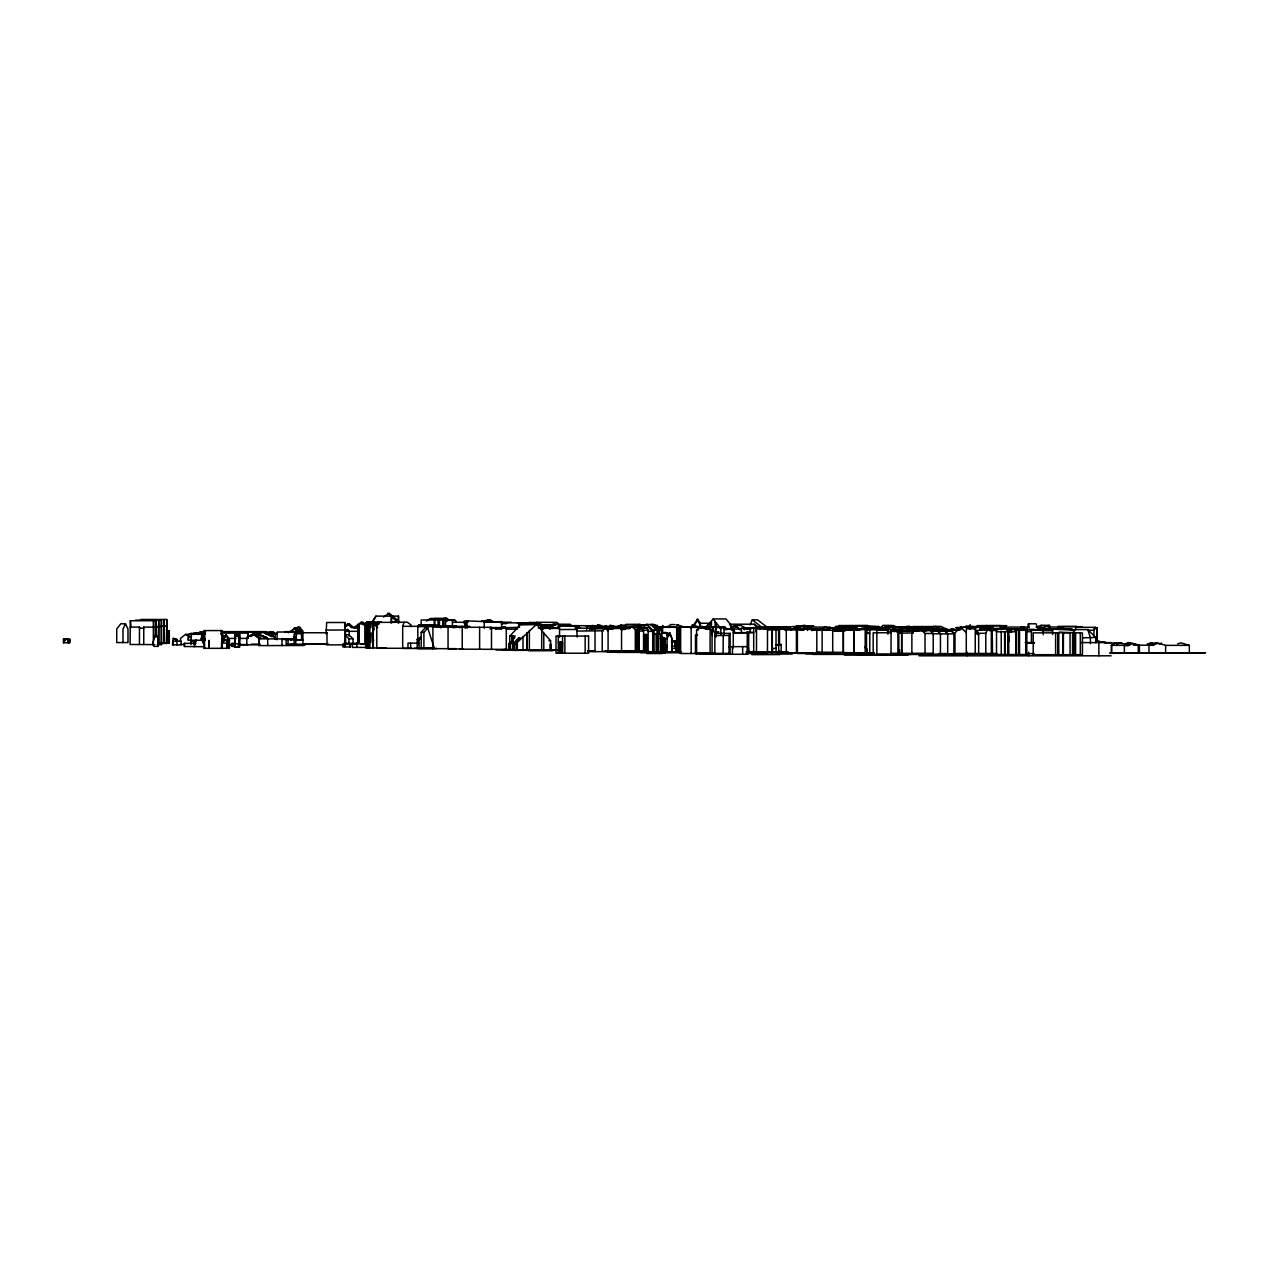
<?xml version="1.0" encoding="UTF-8"?>
<svg xmlns="http://www.w3.org/2000/svg" width="1269" height="1269" viewBox="0 0 1269 1269"><rect width="100%" height="100%" fill="white"/><g stroke="black" fill="none" stroke-linecap="round" stroke-linejoin="round"><path stroke-width="1.5" d="M654.058 652.123L654.058 630.201L657.025 630.185L657.025 652.123M658.294 652.123L658.294 630.296L659.166 630.296L659.166 633.469L655.803 625.189L651.949 625.189M1007.729 654.518L1007.903 631.803L1011.441 631.803L1007.903 630.534M367.375 638.608L367.28 647.983L367.28 621.905L368.676 622.508L368.184 638.608M370.58 622.222L367.185 622.365L367.185 647.983L367.296 622.111L378.495 622.397M367.375 626.061C367.233 636.626 367.122 614.212 367.391 625.665M369.358 644.224L369.231 629.234M222.361 643.05L221.932 630.55L204.23 630.598L203.77 648.316L229.419 648.316L229.419 639.56L226.199 634.738L222.043 640.448L222.361 643.05L224.312 640.385L227.056 640.401L227.214 648.316M370.818 642.352L371.214 632.977M898.975 649.68L898.817 653.313L898.817 633.072L900.403 631.629L901.656 633.072L901.656 653.313L901.291 649.68M154.739 644.604L130.057 644.493L130.342 620.747L156.214 620.731L156.484 636.689M130.057 627.092L139.479 627.092L139.431 628.187L143.73 628.187L143.778 627.092L155.928 627.172L156.214 620.731M158.419 644.604L158.704 620.16L158.974 644.604M161.131 644.604L161.417 620.16L135.482 620.16M166.429 643.399L166.731 619.478L140.875 619.462M221.932 630.55L221.488 648.316M368.184 625.823L368.343 622.429L368.343 647.983M391.042 623.031L391.423 616.131L391.788 622.762M675.631 651.758L675.774 646.064L671.444 646.064M398.101 622.873L398.482 616.115L375.941 616.131L371.294 623.142M225.089 637.086L220.869 633.12L247.899 633.12L247.566 638.402L239.904 638.402M664.512 652.837L664.559 637.784L661.514 637.784M344.565 646.968L345.152 622.508L326.672 622.508L326.07 633.77M226.802 648.316L227.056 640.401M369.39 627.6L369.231 622.619M447.434 620.858L447.656 618.511L445.118 618.542M706.294 626.759L693.144 626.759L706.452 626.965M745.426 629.297L745.601 627.885M370.786 627.632L371.183 624.427M744.046 629.646L744.253 627.885L744.506 629.646M539.293 625.3L539.642 622.762L501.414 622.889L502.207 623.999M705.025 628.076L705.231 626.569M373.736 640.48C371.246 635.579 375.719 625.522 373.149 622.349M589.577 626.014L593.242 625.506L590.751 625.966M755.832 631.724L756.498 627.949M587.785 625.823L594.78 625.76L596.827 627.663M908.62 630.09L906.589 627.743L908.239 628.314M1027.652 627.695L1028.429 623.793L1035.996 623.793L1037.598 627.695M674.981 647.095L675.267 640.734L671.46 640.734M714.859 653.757L714.859 631.803L716.065 627.172L708.752 627.076L706.484 628.996M624.935 629.567L625.871 626.14L642.32 625.918M764.398 628.092L764.731 626.997L790.206 627.314L791.142 630.201M747.155 651.774L747.33 632.2L748.678 633.294L746.997 633.294M402.685 626.569L404.065 622.27L407.111 622.096L411.14 625.03L411.14 626.632M857.305 627.933L854.576 626.838L846.772 626.838L846.185 628.647L857.432 628.504M668.763 635.864L669.477 632.596L667.097 638.799M238.128 647.19C241.332 631.248 232.433 631.248 235.574 647.19M868.488 628.869L869.281 627.632L866.775 627.695M239.27 647.19L239.682 634.643L235.098 634.643L234.67 635.785L234.67 647.19L239.682 647.19L239.682 634.643M785.701 629.487L786.669 626.997L790.206 627.314M896.802 631.788L897.294 630.503L917.646 631.248M1057.696 627.362L1058.092 626.363L1076.477 626.363L1075.065 630.011L1071.099 629.979M911.872 653.313L911.872 633.025L913.22 633.041L898.817 633.072L901.656 633.072M919.93 628.932L925.355 628.774M1019.975 630.074L1021.244 627.06M1019.975 630.027L1021.228 627.092M872.263 628.472L867.901 626.125L870.296 628.314M982.555 629.963L977.527 630.503L976.4 633.072M750.074 624.824L752.279 619.875L757.609 619.875L768.173 628.044M177.327 641.146L177.327 639.639L173.25 638.339L172.394 644.874L181.181 644.874L181.181 641.146L173.044 641.146L173.044 644.874M194.284 644.16L196.251 639.862L194.252 646.73M985.791 654.09L985.791 633.279L987.425 629.805L991.327 630.994L991.327 654.09M190.969 640.242L191.556 633.453M201.374 640.242L201.866 633.263L202.009 640.242M706.341 627.774L707.642 624.998M923.42 632.025L924.863 629.012L935.269 629.107M125.488 623.84L127.979 628.98L127.979 642.558L116.732 642.558L116.732 628.98L120.793 623.777L125.488 623.84L122.998 628.98L122.998 642.558M826.135 630.407L827.134 628.345L830.64 627.695L847.755 627.695L848.945 630.423M843.425 629.583L843.346 652.758L843.219 630.376L844.234 628.345L847.755 627.695M1093.926 635.928L1093.926 630.233L1095.401 627.314L1076.493 627.314M899.673 633.072L900.403 631.629M730.103 633.374L729.04 635.404L714.859 635.626L716.065 633.374L730.103 633.374L730.103 653.392L714.859 653.392M372.198 622.857L375.941 616.131M694.286 625.316L697.76 619.256L700.615 623.809M67.352 639.211L65.702 639.164L63.64 642.764L63.64 638.894L69.779 639.259L69.779 642.764L63.45 642.764L63.64 639.164L68.383 639.179L68.383 642.764M690.59 627.981L692.493 624.792L694.222 624.792L697.141 627.33M933.143 629.202L934.888 626.331L933.397 626.331L931.732 629.218L933.397 626.537L913.077 626.537M433.935 624.982L418.833 624.982L417.802 626.648L432.919 626.616L433.935 624.982L439.486 625.617L440.993 627.917M692.271 626.854L697.76 619.256M812.001 630.725L810.732 628.012L806.545 628.012L805.625 629.424L803.261 628.393L809.321 628.885L808.083 626.918M222.979 639.56L226.199 634.738M511.121 622.207L484.25 622.207L501.81 621.604L501.414 628.583M154.104 637.641C158.895 629.646 150.123 644.335 154.104 646.365L158.102 646.365L158.102 637.641L156.008 634.833M641.432 625.347L640.433 626.807L640.004 625.538M656.501 626.759L657.453 625.347L658.325 627.568M68.209 642.764L68.383 639.179M809.67 629.551L810.732 628.012M610.738 628.853L613.165 628.853M543.798 649.918L543.798 633.072L536.724 624.221L517.355 642.32L517.355 649.918M1034.219 629.741L1042.88 630.233L1043.372 634.674M709.894 628.314L709.894 622.857L713.178 618.939L725.979 618.939L730.912 624.903L731.943 630.471M610.992 625.157L610.04 626.458L609.263 625.49C612.134 626.759 615.766 625.49 614.339 627.679L614.148 626.458M609.057 626.965L605.154 627.283L602.236 631.264L602.236 651.283L648.142 651.394M463.55 622.762L464.819 621.128L467.024 622.016L463.645 622.492M296.089 629.71L298.231 627.013L299.595 627.013L303.117 631.391M683.832 627.029L684.705 626.712M421.213 632.327L425.02 627.981L427.716 627.981L434.284 648.062L421.213 648.062L421.213 632.327L423.909 632.343L427.716 627.981M835.065 629.329L836.953 627.172L842.886 627.172L849.643 627.774L851.388 629.678L846.502 629.091L855.068 629.345L852.482 629.519M967.47 627.838L970.277 625.268L970.277 628.615L967.866 626.553L978.225 626.553L982.587 630.328L979.018 627.235L981.73 627.06L984.728 629.932M981.857 627.917L992.977 627.251L960.411 627.187L954.986 632.961L954.986 653.408L997.18 653.503M868.995 630.058L870.074 628.916L864.062 628.789L871.264 629.376M968.533 627.124L970.277 625.268M224.312 640.385L221.774 643.05L221.774 648.316M896.739 630.994L899.451 628.155L906.589 627.743M509.71 644.065L509.71 636.245L520.861 624.221L536.724 624.221M512.597 642.336L512.613 636.419L515.135 635.928L512.597 638.561L514.817 637.815L509.012 643.732L509.012 649.918M512.248 649.918C515.04 640.924 507.521 641.051 509.948 649.918M513.199 649.918L513.199 643.684L518.847 637.736L520.147 637.736L513.453 644.7L513.453 649.918M514.849 649.918L514.849 644.684L517.355 642.32M512.613 636.419L509.71 636.245M657.025 630.185L650.743 624.634L653.44 624.221L659.166 630.296M421.482 636.864L419.056 639.338L419.056 648.11M911.872 633.025L914.14 630.741L937.188 630.106L940.44 633.707L940.44 654.455L857.416 654.503M1072.971 632.343L1075.763 629.598L1087.787 629.598L1095.797 637.498L1095.797 642.78M346.358 626.378L349.07 623.713L353.765 627.663L357.112 627.695M878.735 627.743L871.2 627.743L871.2 628.853L872.533 627.584L883.462 627.711L884.921 629.408M357.699 642.368L357.699 625.189L358.968 623.967L359.032 627.679M357.699 625.189L359.286 623.967M301.943 632.771L295.82 627.838L288.126 632.771M629.408 627.838L623.317 628.314L624.792 628.536M291.045 631.629L294.868 628.203L299.103 631.629M620.827 628.996L624.364 625.823L625.871 627.473L625.871 624.332L639.909 624.332L640.782 628.107M383.508 617.035L389.202 613.197L399.529 621.953L391.502 622.016M898.912 630.915L907.985 631.074M495.893 628.901L497.178 627.774L502.318 627.727M714.685 627.378L725.186 627.33L727.185 629.043M344.47 626.251L349.07 623.713M868.995 628.456L870.074 627.552L870.074 629.408M641.289 628.869L646.809 624.316L650.743 624.634M294.741 627.838L299.341 632.771M188.732 634.373L190.445 634.5L185.591 634.373L180.531 638.37L180.531 641.416M604.774 628.869L606.09 627.838L603.568 627.838L606.63 628.377M731.134 627.568L733.799 625.49L740.985 625.49L747.98 629.202M894.122 631.756L896.612 629.852M187.336 635.674L190.255 633.453L201.977 633.453M417.2 648.11L417.2 639.338L420.673 637.308M741.413 628.805L724.076 629.487L733.926 628.996L734.846 632.739M197.203 634.183L200.185 631.962L205.53 631.93L204.246 631.883M426.606 621.128L430.191 618.479L445.911 618.479L447.085 620.002M353.94 627.568L361.173 622.254L363.077 622.254L365.948 624.935M549.794 628.996L551.301 627.885L552.063 628.599M709.894 622.857L705.754 627.616M696.586 653.757L696.586 629.9L699.663 627.679L713.273 629.836L699.663 627.679M577.268 637.086L576.396 626.204L558.646 626.204L556.679 628.139M888.141 628.345L889.379 628.092M956.398 627.743L957.889 627.743L955.969 627.647M298.199 632.803L300.594 631.121L302.926 632.755L327.005 632.755L327.005 644.224L286.175 644.208L286.175 639.005M886.476 629.821L890.648 626.87L929.622 626.87M873.421 628.298L874.912 627.743M628.885 628.853L630.439 627.79L610.468 627.79L608.898 628.853M881.685 629.25L884.921 627.156L887.888 627.124L889.442 628.456L882.954 628.345M1159.105 644.144L1161.532 643.05M1155.631 643.05C1151.792 645.747 1155.9 641.559 1157.265 643.748L1156.233 643.193M1111.723 652.774L1111.723 645.35L1115.594 642.923L1117.069 643.795L1115.594 642.923L1111.327 645.54M290.918 640.48L292.362 639.576M294.408 639.608L294.456 633.945L301.53 633.469L301.53 639.766L302.926 640.115L294.218 639.766M889.03 628.885L886.761 630.233M767.777 628.885L769.744 627.743L778.88 628.393L768.205 628.329L771.298 628.805M850.785 629.773L849.976 629.789L850.785 628.504L857.876 628.504M1153.775 644.081L1151.824 645.175L1133.312 645.223M695.491 635.325L697.331 634.738L695.491 635.325L695.491 653.757L716.065 653.757M989.63 628.441L986.14 630.36L981.429 627.632L989.868 628.837M552.047 626.077L540.562 626.156M252.832 634.056L258.813 638.37L261.128 638.37L255.148 634.056L252.832 634.056L246.789 637.339L246.789 644.684M250.612 636.515L255.148 634.056M374.323 622.92L374.831 624.348L376.798 623.269L379.225 623.745M996.514 630.439L992.199 630.519L992.199 654.09M1035.79 630.154L1038.93 628.456L1048.115 628.456L1052.62 630.756L1043.372 630.709L1038.93 628.456M1058.758 654.693L1058.758 632.581L1068.736 632.93M997.751 629.773L1000.226 628.441L1001.463 629.773M931.732 628.552L935.713 626.41L940.964 626.41L947.737 629.662M914.362 630.566L922.087 629.932L917.646 630.566M949.609 630.185L951.909 628.98L954.272 630.201M625.569 625.078L620.7 625.268L624.538 626.426M898.151 627.489L893.122 625.458L887.983 625.458L881.955 628.441L884.319 628.441M256.592 634.088L261.573 631.724L268.013 631.946L274.31 637.054M259.447 633.834L263.889 631.724L273.692 636.546L271.376 636.546L261.573 631.724M1038.296 626.489C1043.245 630.439 1051.129 620.874 1049.717 629.265M536.724 623.666L536.724 622.286L557.028 622.397L557.9 623.444M928.051 629.741L933.064 627.854L909.825 627.854M963.187 627.6L966.185 626.283L977.431 627.394M969.69 627.616L972.704 626.283M837.159 631.327L840.49 629.884L845.011 630.63M594.225 626.347L599.65 624.935L604.52 627.267M865.632 627.394L870.915 626.727L866.965 627.425M1038.312 626.489L1041.119 625.316L1049.717 625.316M575.539 625.617L573.651 626.394L578.965 625.934L579.885 628.266M249.105 636.007L257.401 633.596L267.188 637.72L255.053 633.596M611.103 627.441L607.883 627.076L612.435 627.441M618.336 626.172L621.08 625.062M1093.704 628.98L1097.273 627.584L1097.273 641.257M787.922 626.997L796.9 626.283L803.674 630.201L799.613 629.884M374.117 622.397L374.831 624.348L377.305 623.428L373.149 622.889M871.486 628.298L874.167 627.774M916.852 629.725L907.319 629.773M992.199 630.519L992.532 654.09M847.121 629.25L851.436 629.329M661.752 652.123L661.879 630.265L658.135 627.949M493.118 628.504L495.433 627.774L489.897 628.853M868.694 625.982L878.307 626.474L881.321 627.806M452.906 627.743L462.408 626.743L459.315 627.711M867.647 626.68L868.773 626.331M750.058 632.422L750.058 628.472L753.707 627.378L753.707 652.218M1116.672 643.986L1120.432 642.86L1123.573 643.795M1124.889 643.843L1128.189 642.86L1131.551 643.875M754.532 627.949L750.058 628.472M1148.968 652.774L1148.968 645.287L1157.249 642.86L1165.624 645.366L1189.323 645.366L1189.323 652.774M1177.632 643.827L1180.931 642.86L1189.323 645.366M971.626 627.298L978.494 626.299M1147.271 644.002L1150.935 642.939L1154.584 643.986M1148.937 643.891L1152.22 642.939L1155.71 643.938M975.972 627.758L977.733 627.251M961.696 627.346L960.205 627.536M609.199 627.314L622.508 626.315L609.199 627.092M858.764 629.741L857.321 630.122L861.762 628.187L877.862 628.076M368.882 622.032L367.185 622.27M367.233 622.73L365.853 622.809L365.853 647.983L386.125 647.983M365.853 622.809L366.662 622.603L366.662 647.983M640.845 628.615L642.574 628.171M778.706 652.663L778.547 629.123L787.256 628.885M778.547 629.123L780.467 628.885M850.944 630.201L853.625 629.519L849.104 630.201M592.353 628.663L594.463 628.139L595.034 630.994L595.034 651.647M592.1 628.885L622.873 628.345L622.873 629.551L621.556 629.551M609.929 628.885L612.245 628.329M559.55 637.165L559.55 627.711L540.594 628.488L543.751 628.821M865.95 633.294L869.741 633.485L866.283 632.279L866.283 629.694L871.168 628.583M806.005 626.109L813.699 626.029L794.077 627.362M499.018 628.044L501.445 627.536M504.475 627.536L495.433 628.25M795.758 627.013L804.149 625.284L807.496 626.014L807.496 629.71M946.817 630.074L952.765 628.901L958.143 629.995L946.817 629.9L947.784 630.185M749.043 628.837L752.755 628.123M844.361 629.916L855.195 629.916M858.59 629.916L860.287 629.583M601.807 626.616L607.09 625.982L602.156 626.934M744.205 628.774L758.053 627.394M639.021 628.234L648.507 627.33L652.726 631.359L648.142 631.359M640.353 628.837L643.605 628.234M481.443 621.096L490.072 619.875L494.751 622.159M530.188 622.984L523.225 623.666L530.664 622.302L537.374 623.666M622.873 629.551L621.556 628.996L632.739 626.949L636.404 626.949L638.957 629.535L638.957 651.283M625.903 628.869L629.392 628.234M632.898 627.6L636.404 626.949M662.402 627.441L668.573 626.315L677.535 627.711L669.762 626.315L662.402 627.441L662.481 631.201M503.555 627.727L519.608 627.33M785.479 628.869L816.808 628.964L816.808 653.329M899.102 627.441L909.413 626.156M867.885 625.569L838.92 625.665L867.695 625.601M851.261 629.25L848.85 629.519L849.199 630.36M495.671 628.821L501.065 628.25M781.149 644.525L776.105 644.795L781.149 644.525L781.149 652.663M838 631.375L843.742 630.82M837.826 631.105L843.219 630.614L832.702 630.376L844.25 631.01M1097.273 627.584L1096.924 641.559M744.506 628.536L752.929 627.758M849.77 628.805L854.703 628.361M857.432 628.361L852.387 628.821M930.288 630.09L953.368 629.868M834.986 630.883L838.222 630.614M947.626 630.09L950.259 629.868M1014.232 629.947L1018.15 630.328M937.204 630.614L931.272 631.074L951.02 630.725L953.891 633.881L940.44 633.897L937.204 630.614L944.358 630.614L947.689 633.992L947.689 654.011M938.425 631.074L944.358 630.614M853.244 629.884L860.081 629.361M937.188 630.106L923.546 630.566L929.876 630.106L933.207 633.786L940.44 633.707M945.215 630.058L959.174 629.678M955.43 630.058L960.887 629.678M690.733 627.52L695.65 627.251M893.995 631.121L903.195 630.661L893.995 631.121L893.995 628.567L892.646 628.567L891.092 632.692L873.183 632.803L873.183 654.614M937.981 631.137L951.02 630.725M1095.797 637.498L1082.743 637.831M593.178 625.76L586.072 626.172L588.768 626.236M638.418 627.901L646.46 627.711L648.142 630.185L648.142 652.409M639.544 628.107L646.46 627.711M595.288 626.87L598.492 626.696M595.796 626.965L600.602 626.696M601.3 627.029L606.344 626.759M904.765 630.867L910.73 630.55M920.691 628.615L899.784 629.138L899.451 628.155M596.113 627.029L599.269 626.918M501.778 623.206L507.473 623.079L505.443 623.079M420.039 639.306L417.2 639.322M196.14 632.85L197.266 632.819M198.757 632.85L199.867 632.819M913.712 631.105L906.51 631.169L911.459 631.169M603.521 630.788L577.268 631.058L576.681 628.139L594.463 628.139M516.769 639.893L516.769 643.24M928.813 628.726L936.966 628.71M513.453 644.7L514.849 644.684M865.95 648.84L866.775 652.758M381.509 622.096L378.162 622.27L376.798 626.569L376.798 648.269L411.14 648.269M911.634 627.505L915.663 627.552M509.012 643.732L509.948 643.732M512.248 643.684L513.199 643.684M785.495 628.948L790.127 628.885M833.114 628.789L836.794 628.742M227.214 642.019L228.436 643.05M703.708 626.759L706.849 626.727M970.277 628.901L968.025 627.187M497.591 628.789L501.81 628.789L495.893 627.584M325.863 632.771L327.005 632.755M577.268 629.44L559.55 629.551L558.646 626.204M933.175 628.758L942.946 628.71M877.18 629.916L888.205 630.011L888.205 633.834M607.613 626.934L611.182 626.918M326.07 630.074L344.613 629.995M638.957 629.535L635.309 629.551L632.739 626.949M986.14 629.472L989.63 629.456M1050.05 628.742L1037.439 628.663M293.472 636.8L295.138 636.8M977.32 633.326L985.791 633.279M294.868 628.203L298.596 631.629M824.549 628.726L808.321 628.758L812.223 627.076L830.132 627.076L826.278 628.71L826.278 627.346L824.358 627.346L821.376 629.741L823.216 629.789M646.809 624.316L652.726 630.201L654.058 630.201M1043.435 628.742L1072.828 630.106L1071.877 628.71L1041.722 628.758L1045.45 628.774M844.773 630.772L842.902 630.772L845.741 629.836M1129.6 645.239C1121.193 647.666 1128.268 641.289 1130.806 643.684L1129.473 642.955L1125.651 645.35L1111.723 645.35M670.08 624.586L674.965 624.57M425.876 625.649L433.395 625.094M157.245 626.743L161.131 626.727M538.199 628.012L541.784 627.996L540.642 624.475L520.798 624.57L541.165 624.285M517.308 629.138L506.283 629.17L505.792 627.33M883.414 629.535L887.11 629.519M897.437 629.598L894.375 629.329L899.975 629.329M658.294 630.296L657.025 630.312L651.14 624.221M1009.569 630.027L1011.964 630.027M914.362 631.264L897.294 630.503M664.163 651.616L661.165 651.584L663.877 651.584M443.516 618.273L446.053 618.273L446.498 621.239M454.191 619.97L421.165 619.97L421.165 625.569M490.072 619.875L487.645 619.875L492.213 622.444M446.053 618.273L446.053 620.319L455.523 620.319L455.936 621.223M467.071 628.298L467.071 620.89L485.059 621.62M463.819 621.413L467.69 621.413M464.073 621.842L468.229 621.794M370.881 622.254L374.323 622.397M377.527 622.397L404.065 622.27M452.43 622.27L467.452 622.27M366.662 622.603L367.487 622.048M519.973 623L540.673 623.111L539.642 622.762M711.417 623.269L699.79 623.269L699.79 627.203M501.239 623.618L506.743 623.618M522.178 623.666L520.338 623.666L526.048 623.713M366.709 623.825L358.54 623.983L358.54 642.431M363.695 624.031L365.662 624.332M553.11 628.139L553.11 624.253L570.225 624.253L571.034 625.316M729.469 624.205L754.183 624.205L758.608 627.314M364.441 624.332L365.995 624.332M633.628 624.808L648.189 624.808M541.165 625.3L554.505 625.3M638.481 625.189L646.191 625.189M887.079 625.379L882.827 625.379L880.987 627.949L884.667 627.965M977.289 625.601L1000.432 625.601L1001.891 628.98M569.622 625.617L594.78 625.76M983.665 625.665L1006.729 625.649M432.475 625.998L456.364 625.998M570.257 626.077L573.651 626.077M589.133 626.014L595.653 625.918L598.27 628.028M160.005 626.172L166.429 626.156M417.977 626.315L402.685 626.315L402.685 648.459L436.758 648.459M469.736 626.331L448.052 626.331L448.052 648.919L462.915 648.919M700.694 626.283L702.28 626.283M835.351 626.363L838.746 626.363M614.339 626.458L623.047 626.458L623.047 627.679M662.91 627.409L656.66 626.569M131.088 626.87L130.342 620.747M154.628 626.632L158.419 626.632M610.437 626.775L591.925 627.219L602.22 627.14M1022.735 626.886L1023.877 626.886M1063.755 626.712L1082.108 626.712M432.919 627.124L456.063 627.124M707.88 626.965L680.644 627.029L680.644 653.535L714.304 653.472M720.824 634.801L720.824 627.092L725.027 627.917M786.669 626.997L758.323 627.045L759.83 629.345M1002.811 627.092L1028.62 627.06M1036.012 627.06L1039.692 627.06M1048.987 626.981L1063.723 626.981M462.217 627.267L491.5 627.267L491.5 649.395M591.671 627.219L598.333 627.219M697.855 627.457L687.893 627.013M725.186 627.33L718.873 627.33L720.824 628.932M1060.9 627.314L1062.883 627.314M559.55 627.711L541.784 627.711L541.657 649.918M635.134 627.473L639.703 627.473L643.557 631.026L638.957 631.01M763.97 627.489L776.644 627.489M883.462 627.711L866.727 627.536L866.727 629.408M956.398 627.536L961.045 627.536M491.357 627.774L495.433 627.774M767.761 627.949L741.413 627.949L741.413 632.454M836.953 627.172L849.643 627.774M622.159 628.107L623.317 628.536M745.014 628.234L752.295 628.044M829.799 628.107L845.836 628.107M558.63 628.377L549.001 628.377L550.936 628.456M745.014 628.345L752.469 628.345M827.134 628.345L844.234 628.345M870.915 628.076L880.987 628.472M925.212 628.409L929.035 628.409M986.092 628.409L1006.143 628.409L1009.553 630.344M607.867 628.663L612.943 628.615M743.412 628.552L751.327 628.552M926.1 628.694L927.131 628.694M930.383 628.631L933.905 628.631M944.31 630.154L943.153 628.647L936.316 628.71M991.676 628.758L1003.716 628.758M621.556 628.996L622.873 628.996M756.498 628.821L781.276 628.98M978.653 653.408L978.653 634.452L975.242 628.821L966.28 628.821L966.28 653.408M373.149 629.234L374.117 629.234M785.225 629.313L804.736 629.313M810.05 629.456L818.679 629.456M876.752 629.329L893.439 629.329M1034.473 629.376L1022.56 629.376L1043.372 630.55M799.613 629.757L803.674 630.043M829.609 630.011L811.541 629.567L820.186 630.09M843.314 629.583L865.188 629.583L865.188 652.758M866.283 629.694L880.385 629.916M979.7 629.598L987.425 629.805M638.878 651.283L638.878 630.487L637.752 629.963L636.515 629.963L636.515 651.283M696.586 629.9L698.569 629.9M712.559 629.9L713.273 627.172L712.068 631.803L712.068 653.757M767.777 629.916L779.055 629.916M784.274 629.916L801.262 629.757M822.122 629.932L844.25 630.756L835.129 630.756L833.701 628.504M853.054 630.027L859.494 629.932M641.876 627.711L643.557 630.185L648.142 630.185M835.652 630.281L845.233 630.281M906.447 630.36L914.362 630.36M1015.168 630.027L1026.78 630.36M1006.38 630.027L1011.441 630.534M891.012 654.614L891.076 630.677L899.673 631.819L899.673 633.342M914.14 630.741L930.225 630.36L933.207 633.548L933.207 654.455M1088.929 630.233L1093.926 630.233M835.224 630.979L840.982 630.979M903.75 630.614L905.463 631.058M906.018 631.01L915.679 630.979M921.643 631.01L924.863 631.01M221.012 631.613L265.586 631.613M284.779 631.676L302.276 631.676M1025.812 631.645L1031.427 631.645M222.091 631.867L260.859 631.867M715.335 631.851L718.873 631.851M887.412 631.756L890.759 631.756M996.339 631.803L1007.903 631.803L1009.378 641.273M1016.532 631.803L1008.76 631.803L1008.76 654.518M273.152 631.978L269.583 631.93L273.152 631.978L275.944 634.183M301.8 632.01L277.118 632.01L277.118 639.83M661.768 632.232L667.097 632.993L667.764 635.769L665.226 632.232M193.649 633.136L205.292 633.136M661.609 632.993L667.097 632.993L667.097 652.218M747.155 632.739L733.26 632.755L753.707 632.596L746.759 632.025M1059.472 632.85L1033.188 632.85L1033.188 654.693L1082.441 654.693L1082.441 632.945L1059.441 632.216M267.791 633.485L277.435 633.485M299.595 633.469L301.53 633.469M658.548 639.053L658.294 633.469L659.753 633.469M657.485 652.123L657.485 633.961L654.058 633.612L655.454 633.961M257.321 633.818L265.189 638.101M190.969 634.31L201.374 634.31M976.987 634.452L978.653 634.452M235.574 635.721L238.128 635.721M234.67 635.785L239.27 635.785M201.977 637.181L202.263 640.242L188.272 640.242L188.304 637.181L190.969 637.181M158.102 637.641L157.911 646.365M200.994 638.402L204.848 638.402M228.404 638.402L236.066 638.402M664.512 638.608L661.45 638.608L662.672 640.052L662.672 651.187M296.296 639.005L258.733 638.846L258.733 645.604L304.037 645.477M69.779 639.259L69.446 642.764M63.45 639.449L68.209 639.449M222.043 639.56L229.419 639.56M301.53 639.766L282.004 639.417L282.352 638.45L282.654 639.275M665.13 639.719L662.735 637.339L665.13 639.719L665.13 652.837L650.569 652.837M201.105 640.464L205.419 640.464M190.873 641.368L195.029 641.273L195.029 644.493M671.46 642.051L674.981 642.051M1025.146 642.59L1034.457 642.59M1080.902 642.59L1111.152 642.59M226.802 643.05L221.774 643.05L221.885 646.571M159.831 643.177L169.316 643.177L169.316 630.709L168.745 643.177M203.96 646.73L184.402 646.492L184.402 643.32L195.981 643.32M418.738 643.145L407.983 643.145L407.983 648.348M1026.811 643.224L1034.203 643.224M160.005 643.399L166.985 643.399L166.731 619.478M235.431 643.367L231.926 643.367L231.926 646.397L235.431 646.397M344.105 643.32L357.985 643.32L358.017 625.189M234.67 643.859L239.682 643.859M290.918 644.224L292.362 644.208M303.418 644.113L328.592 644.113M344.438 644.002L353.02 644.002L353.02 638.799L348.785 634.69L344.676 634.69L348.912 638.783L353.02 638.799M251.325 644.16L260.066 644.16M157.245 644.604L161.686 644.604L161.417 620.16M180.531 644.462L183.957 644.462M228.404 644.557L232.75 644.557M238.556 644.557L248.248 644.557M228.388 644.842L233.258 644.842M238.826 644.842L259.606 644.842M304.037 644.652L305.766 644.652M326.07 644.874L345.691 644.874L345.152 622.508M1124.366 652.774L1124.366 645.398L1131.345 643.304L1139.403 645.382L1139.403 652.774M1148.968 645.287L1154.029 645.287M728.692 646.635L747.869 646.635L747.869 654.265L712.67 654.265M414.344 648.316L428.985 648.11M672.189 648.38L675.631 648.38M776.105 648.411L772.535 648.411L772.535 652.298M417.802 648.697L456.364 648.649M459.664 649.141L506.283 649.395M503.856 649.522L511.264 649.522M502.016 649.665L551.079 649.918L551.079 644.24L550.127 644.224L550.127 649.918M552.396 649.902L557.059 649.902M495.893 649.934L516.848 649.934M513.533 650.394L556.758 650.204M528.84 650.727L552.919 650.727M587.595 650.727L595.034 650.727M605.884 651.092L643.557 651.092M587.833 651.647L612.768 651.647M643.938 651.679L657.326 651.758M668.747 651.758L675.901 651.758L675.774 646.064M746.188 651.663L754.849 651.663M661.609 651.949L679.248 651.838L679.248 627.425M758.608 651.854L764.953 651.854M781.783 651.933L787.922 651.933M607.343 652.266L681.516 652.234M746.997 652.218L787.986 652.107M816.237 652.298L819.711 652.298M616.924 652.409L652.726 652.409L652.726 630.201M787.51 652.393L756.498 652.456L756.498 627.378M816.221 652.377L843.742 652.44M640.559 652.647L654.249 652.647M662.021 652.758L680.85 652.758M746.997 652.599L750.709 652.599M759.1 652.599L766.857 652.599M788.001 652.631L767.475 652.663L767.475 628.98M1110.137 652.774L1205.55 652.774L1110.137 652.9M695.079 653.091L714.495 652.964M746.045 653.043L767.301 653.091M777.754 652.964L813.461 652.916M831.163 652.916L838.063 652.916M863.079 652.932L874.5 652.932M652.139 653.234L662.466 653.234M746.791 653.123L752.279 653.123M778.849 653.123L838.571 653.234M842.902 653.107L874.42 653.107M891.076 653.313L933.207 653.313M1110.28 653.297L1121.923 653.297M646.651 653.519L662.148 653.519M747.425 653.472L751.327 653.472M797.424 653.487L811.922 653.487M939.044 653.551L947.689 653.551M805.799 653.789L838.27 653.741M1026.811 653.63L1034.203 653.63M699.727 653.932L713.559 653.932M778.769 654.058L792.173 654.058M939.044 654.011L953.891 654.011M962.663 654.09L997.053 654.09M812.525 654.392L863.174 654.407M878.418 654.201L911.332 654.36M925.212 654.407L963.33 654.407M751.835 654.63L779.515 654.55M996.339 654.518L1026.859 654.518M867.869 654.741L898.103 654.741M844.313 654.994L908.112 654.994M918.93 655.803L1111.152 655.803M378.543 624.348L374.831 624.348M864.712 626.648L867.346 626.743L857.035 625.966L857.035 629.836M928.813 628.631L943.153 628.647M849.976 628.964L857.035 628.98M877.18 629.138L885.714 629.154M884.049 629.456L889.791 629.456M947.737 629.472L942.47 629.662M847.121 630.043L851.848 630.043L849.421 629.361M837.207 630.423L843.346 630.376M714.859 631.803L712.068 631.803L712.258 635.452M190.493 637.276L189.002 637.101M360.872 643.827L365.631 643.891L365.631 647.396L352.354 647.396L352.354 643.811L357.461 643.811M365.631 643.891L352.354 643.811M870.074 627.552L866.727 627.536L871.502 627.711M562.056 642.225L558.281 642.209L562.579 642.162L562.421 653.218L562.579 635.991M866.775 649.252L867.155 652.758L822.122 652.583L822.122 629.567M434.188 618.542L441.723 618.59M376.338 622.746L376.338 623.967M1075.446 626.838L1076.382 626.838M636.737 633.834L636.515 629.963L638.878 630.487M1104.918 642.685L1121.923 643.351L1117.259 643.446M731.896 628.821L730.151 625.157M989.519 630.376L992.532 630.392M173.25 638.339L177.327 639.639M1129.759 645.287L1125.904 645.255L1132.44 643.304L1139.403 645.382M869.82 629.694L869.741 652.932M922.151 630.36L925.022 633.437L933.207 633.548M677.218 624.776L684.721 627.203L656.501 627.425L662.021 627.346L662.767 625.427L663.497 627.251M543.798 633.072L550.587 640.734L550.587 649.918M899.673 631.819L891.076 630.677M548.969 640.718L550.587 640.734M888.205 630.011L876.847 629.694L876.879 654.614M796.329 626.109L803.055 626.283L807.496 628.853M927.75 629.297L928.86 629.741M849.548 629.297L851.975 629.361M708.752 627.076L718.873 627.33M1063.343 632.93L1064.421 632.93M778.579 627.092L771.489 626.886L786.352 627.124M781.625 627.124L773.567 626.886L781.625 627.425M1001.162 627.6L1003.509 627.679M676.472 625.062L678.122 625.125M517.117 622.778L528.602 623.079M203.881 631.93L202.58 631.883L205.562 634.326M376.766 622.349L368.914 622.746M372.229 622.302L369.453 622.191M957.73 629.265L960.316 629.392M533.408 622.619L536.628 622.809M534.408 622.809L537.628 622.984M575.444 627.79L579.425 628.028L575.031 626.997M848.533 629.821L849.611 629.218M185.591 634.373L191.207 637.514M684.086 626.712L690.352 627.156M1058.758 632.581L1057.743 633.326L1057.743 654.693M662.672 640.052L662.91 651.187L662.006 651.187L662.672 647.476M694.698 626.22L700.694 626.854M418.833 624.982L439.486 625.617L439.439 619.97M767.396 628.869L755.087 627.743M890.648 626.87L896.406 627.568M658.294 633.469L661.752 633.707L660.308 633.707L660.308 652.123M63.64 638.894L65.702 639.164M1011.076 628.71L1012.091 628.853M1014.756 628.71L1015.723 628.853M1013.154 628.964L1022.068 630.36L1022.068 628.821M533.884 622.302L536.898 622.841M495.925 628.631L490.405 627.584L506.283 627.6L506.283 649.665M846.471 627.822L850.309 628.599M432.539 626.283L427.256 625.141L431.983 626.283M437.662 626.299L425.908 625.173L430.508 626.283M966.185 626.283L970.864 627.378M610.04 625.49L614.339 626.505M781.942 628.25L786.272 629.361M973.989 627.235L975.813 627.774M935.665 628.678L925.513 627.219L930.447 628.694M527.777 622.762L528.729 623.111M887.983 625.458L893.011 627.489M569.591 624.951L554.347 624.507L555.378 624.951M555.013 624.935L540.039 624.887M1015.486 628.964L1018.15 630.154M831.211 627.838L834.019 629.107M935.713 626.41L940.789 628.694M597.461 624.935L602.331 627.267M733.799 625.49L741.159 629.646M696.538 634.738L697.601 635.325M720.824 627.092L722.267 627.917M638.45 630.265L638.418 651.283M747.758 628.456L748.758 629.123M864.57 647.269L867.155 649.252M655.803 625.189L660.435 628.472M752.279 619.875L762.146 627.489M661.879 630.265L660.483 629.186L661.641 630.63L659.166 630.582L657.976 629.281L657.976 633.088M200.185 631.962L203.214 634.341M270.836 631.978L273.66 634.23M263.873 631.946L266.347 633.945M908.366 631.407L894.518 630.661L895.391 631.439M692.493 624.792L695.412 627.33M220.885 634.167L224.502 637.339M731.912 628.012L734.196 630.074M467.071 620.89L467.88 621.62M295.82 627.838L301.261 632.771M293.789 628.203L298.849 632.771M960.411 627.187L966.28 632.596M878.307 626.474L879.956 627.996M387.822 613.197L397.213 621.969M541.197 626.378L543.592 628.615M349.245 636.451L349.213 631.312L347.341 629.519L345.295 631.312L357.985 631.312L358.302 627.663L351.497 627.663L347.468 623.713M950.624 629.678L953.891 632.882L953.891 654.407M349.245 631.312L347.436 629.519L345.327 631.312L345.295 634.738M739.779 629.836L737.051 627.06L731.245 627.06L733.974 629.836M361.173 622.254L363.727 624.951M754.183 624.205L756.721 626.886M843.711 627.774L844.964 629.138M944.834 630.725L947.689 633.865M716.16 628.409L716.16 623L713.178 618.939M298.231 627.013L301.752 631.375M661.768 638.64L662.91 640.084M716.065 637.006L716.097 622.651L720.11 627.774M605.154 627.283L608.089 631.264M553.11 624.253L553.934 625.379M835.494 628.504L837.175 630.836M884.921 627.156L886.952 629.947M519.544 624.126L518.672 622.889L518.672 626.807M639.116 625.49L640.004 626.743M374.831 622.92L377.575 627.6M373.816 622.397L376.798 627.489M225.644 634.754L228.436 639.56L228.436 648.316M696.982 619.32L699.536 623.84M536.724 622.286L537.374 623.476M1095.401 627.314L1096.924 630.09M893.995 628.567L895.2 631.121M535.899 622.905L536.755 624.745M806.545 628.012L807.671 630.534M977.527 633.072L977.527 630.503M669.762 632.945L672.11 638.799L672.11 652.218M669.477 632.596L671.856 638.799L671.856 652.218M869.281 627.632L869.915 629.408M356.637 642.669L357.065 647.396M1087.787 629.598L1090.42 637.815L1090.42 643.637M578.965 625.934L579.695 628.266M466.31 626.061L465.453 622.413L465.453 627.869M594.431 628.329L595.034 630.963M1028.429 623.793L1029.207 627.695M839.697 625.569L839.904 626.791M501.81 621.604L502.207 624.158M872.358 627.743L872.533 629.408L872.533 627.584M748.012 644.382L748.678 651.774L748.678 632.565M204.943 640.401L204.499 635.182L203.706 641.115M247.899 633.12L248.248 638.402M398.482 616.115L398.831 622.968M204.23 630.598L204.642 648.316M664.559 637.784L664.718 645.524M368.343 629.234L368.644 646.095M1026.161 630.36L1026.161 654.518L1026.161 628.821M1022.068 628.964L1022.068 630.36M1165.624 645.366L1165.624 652.774M1138.245 645.382L1138.245 652.774M1111.327 645.366L1111.327 652.774M1098.859 642.59L1098.859 655.803M1080.316 632.945L1080.316 654.693M1075.589 632.866L1075.589 654.693M1074.415 632.787L1074.415 654.693M1074.113 632.787L1074.113 654.693M1072.575 632.787L1072.575 654.693M1070.053 632.787L1070.053 654.693M1063.454 632.787L1063.343 654.693M1063.01 632.93L1063.01 654.693M1055.618 632.85L1055.618 654.693M1052.62 629.947L1052.62 634.532M1049.257 625.522L1049.257 629.44M1048.495 625.522L1048.495 629.44M1041.119 625.316L1041.119 626.299M1031.427 630.534L1031.427 643.383M1028.715 652.028L1028.715 655.803M1026.78 654.518L1026.859 628.821L996.514 628.821L996.514 654.518M1019.546 630.36L1019.546 654.518M1018.928 628.964L1018.928 654.518M1018.706 628.964L1018.706 654.518M1016.532 628.964L1016.532 654.518M1015.819 631.803L1015.819 654.518M1009.807 628.964L1009.807 631.803M1007.729 630.534L1007.903 654.518M1005.254 631.803L1005.254 654.518M1004.604 631.803L1004.604 654.518M1001.241 631.803L1001.241 654.518M1000.432 625.601L1000.432 629.551M975.242 628.821L975.242 653.408M969.881 625.268L969.881 629.123M966.946 652.028L966.946 655.803M925.022 633.437L925.022 653.313M901.704 633.183L901.704 653.313M897.913 631.788L897.913 653.313M887.697 630.011L887.697 633.834M878.735 627.536L878.735 629.408M875.451 627.743L875.451 629.408M866.87 629.535L866.87 633.374M866.505 633.485L866.505 652.932M864.792 625.966L864.792 629.313M853.974 629.583L853.878 652.758L853.767 629.583M832.702 629.932L832.702 652.694M797.408 628.964L797.408 653.329M796.409 628.964L796.409 653.329M786.272 628.964L786.272 653.329M779.531 629.123L779.531 644.826M779.134 650.823L779.134 654.55M775.962 628.885L776.105 652.663M772.298 628.98L772.298 652.663M771.806 628.98L771.806 652.663M742.666 646.635L742.666 654.265M733.26 629.487L733.26 647.967M732.467 646.635L732.451 654.265M729.04 635.404L729.04 653.392M724.076 627.092L724.076 634.77M723.235 635.404L723.108 653.392M715.05 621.318L715.145 627.552M711.433 621.16L711.433 627.076M710.751 621.667L710.751 627.441M710.101 629.836L710.101 653.757M691.161 626.934L691.161 653.535M679.375 627.203L679.375 652.758M677.535 627.425L677.535 651.933M676.694 627.774L676.694 651.933M675.267 640.734L675.267 646.429M664.924 652.837L664.924 638.513L664.718 652.837M662.402 626.585L662.402 633.088M656.121 633.612L656.121 652.123M646.904 651.394L646.904 634.468L644.684 634.468L644.684 651.394M645.873 634.468L645.873 651.394M643.557 630.185L643.557 651.394M639.909 624.332L639.909 628.107M637.91 630.471L637.91 651.283M637.752 629.963L637.752 651.283M637.181 630.233L637.181 651.283M635.309 629.551L635.309 651.283M621.556 628.345L621.556 651.283M608.089 628.345L608.089 651.283M591.719 625.665L591.719 629.583M586.817 625.665L586.69 629.583M585.152 635.991L585.152 653.218M564.879 635.991L564.879 653.218M561.723 642.162L561.723 653.218M561.009 642.209L561.009 653.218M559.867 642.209L559.867 653.218M559.756 642.209L559.756 653.218M559.169 642.209L559.169 653.218M558.281 635.991L558.281 653.218M529.363 630.423L529.363 649.918M527.222 632.644L527.222 649.918M527.047 632.644L527.047 649.918M523.018 636.451L523.018 649.918M517.133 642.32L517.133 649.918M513.057 636.768L513.057 642.4M513.057 635.959L512.835 642.4M512.311 635.975L512.47 642.209M512.517 643.415L512.517 649.918M512.057 636.213L512.057 642.082M510.217 643.446L510.217 649.918M484.25 620.89L484.25 628.298M479.619 627.267L479.619 649.363M465.104 622.413L465.104 627.869M462.217 626.331L462.217 649.363M452.43 619.97L452.43 625.934M445.625 619.97L445.625 625.569M445.102 619.97L445.102 625.569M443.309 619.97L443.309 625.569M442.897 619.97L442.897 625.569M437.995 619.97L438.122 625.569M434.966 619.97L434.823 625.569M434.236 619.97L434.236 625.569M432.919 626.616L432.919 648.824M423.909 632.343L423.909 648.062M417.802 626.315L417.802 644.922M410.664 643.145L410.664 648.348M373.387 647.983L372.927 622.365L372.927 647.983M369.866 622.698L369.866 647.983M364.837 623.983L364.869 644.271M358.968 623.983L358.968 642.431M349.99 644.129L349.99 646.968M348.912 638.783L348.912 644.002M302.926 632.755L302.926 644.224M296.296 640.797L296.391 633.929L294.408 633.945L294.218 644.208L295.629 644.224L295.629 640.115M288.063 639.005L288.063 644.208M282.004 638.878L282.004 645.604M275.167 633.485L275.167 639.148M267.711 638.878L267.711 645.604M258.813 638.37L258.813 644.684M235.098 634.643L235.098 647.19M232.132 643.367L232.132 646.397M194.109 641.273L194.109 644.493M191.064 641.273L191.064 644.493M188.431 637.181L188.431 640.242M184.497 643.32L184.497 646.492M176.93 641.146L176.93 644.874M175.741 639.639L175.741 641.146M168.317 643.177L168.317 630.709L167.587 643.177M164.351 643.399L164.082 619.462L163.796 643.399M155.928 627.172L155.928 636.8M153.819 638.624L153.549 620.747L153.263 644.493M143.778 627.092L143.73 644.493M139.479 627.092L139.431 644.493M209.052 640.448L208.988 648.316L209.052 640.448M505.11 627.172L502.016 627.632L505.11 627.172M917.646 630.011L915.203 630.011L919.835 630.36L917.646 630.011M1050.082 628.377L1048.892 627.901L1050.082 628.377M588.594 636.07L555.996 635.991L555.996 653.218L588.594 653.218L588.594 636.07M350.387 644.129L342.884 644.129L342.884 646.968L350.387 646.968L350.387 644.129M666.526 644.969L666.082 651.552L666.526 644.969M1106.124 642.685L1096.702 641.051L1106.203 642.685M203.96 644.16L201.961 639.862L203.944 644.16M589.768 629.583L589.768 625.665L589.593 629.583"/></g></svg>
